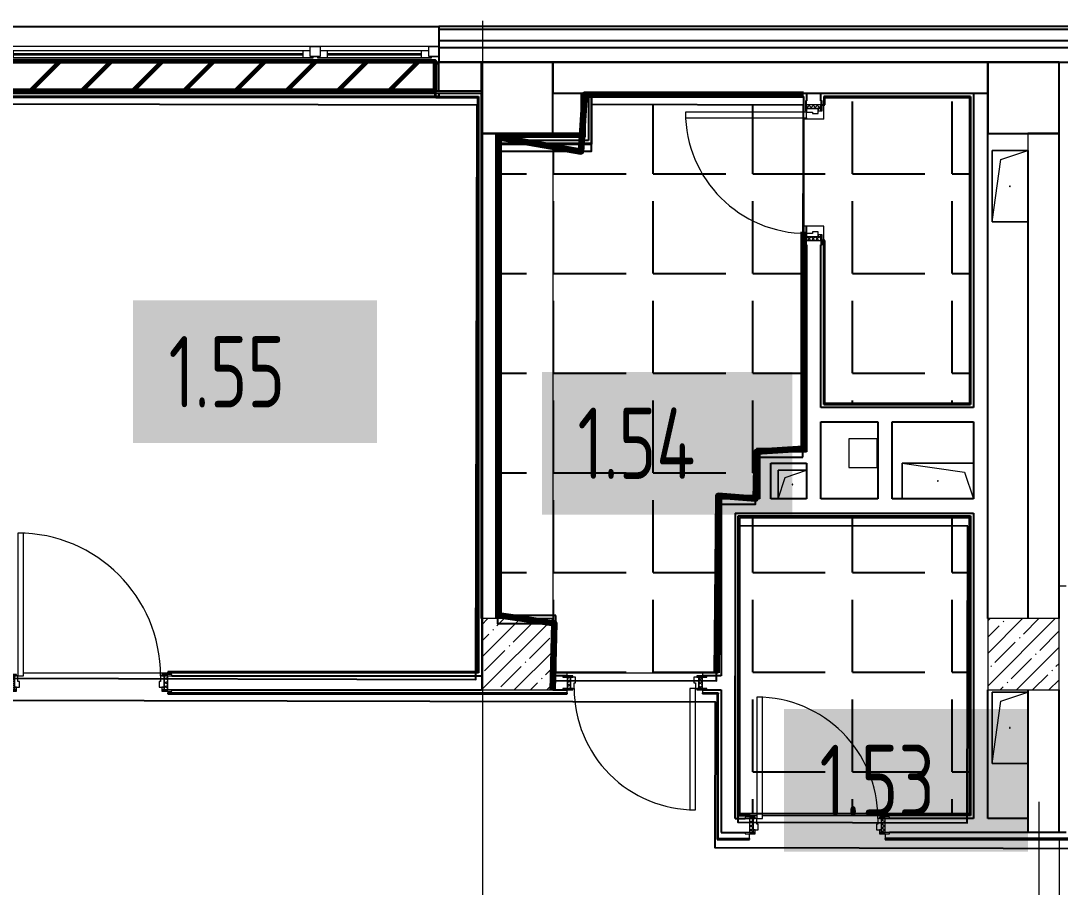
# Model space of a CAD drawing. Header units: millimetres. Extents: x -164500 to 426394, y -51911 to 102118.
# Drawn here: x 77485 to 84773, y 21182 to 27254 of the extents above; entities that cross this region are included whole.
import ezdxf

# ---------------------------------------------------------------- set-up
doc = ezdxf.new("R2010")
doc.units = ezdxf.units.MM
doc.layers.add('1.1.1) Плитка КР1 Остаток', color=52, linetype='Continuous')
for name, color, linetype, lineweight in [('179 подоконники', 5, 'Continuous', 60), ('384 ПК-3', 30, 'Continuous', 120), ('A-DOOR-2', 7, 'Continuous', 5), ('A-DOOR-FRAM-2', 7, 'Continuous', 5), ('A-FLOR', 7, 'Continuous', 9), ('A-GENM', 7, 'Continuous', 9), ('A-GLAZ', 7, 'Continuous', 9), ('A-GLAZ-1', 7, 'Continuous', 5), ('S-COLS-1', 7, 'Continuous', 5), ('Оси', 7, 'Continuous', 9)]:
    doc.layers.add(name, color=color, linetype=linetype, lineweight=lineweight)
doc.layers.add('A-DOOR-1', color=7, linetype='Continuous', lineweight=5, true_color=0xc0c0c0)
doc.layers.add('A-DOOR-FRAM-1', color=7, linetype='Continuous', lineweight=5, true_color=0xc0c0c0)
doc.styles.add('СПДС', font='ГОСТ тип А.ttf', dxfattribs={"width": 0.9})
pattern_1 = [(135, (1826.41, 114.685), (-14.14214, -14.14214), []), (225, (1826.41, 114.685), (14.14214, -14.14214), [])]
pattern_2 = [(45, (-296.384, 114.685), (-14.1421, 14.1421), []), (135, (-296.384, 114.685), (-14.1421, -14.1421), [])]
pattern_3 = [(0, (205553.1, 26879), (0, 698.5), [508, -190.5]), (90, (205553.1, 26879), (-698.5, 4e-14), [508, -190.5])]

# ---------------------------------------------------------------- blocks, each defined once
blk = doc.blocks.new('BSC_Колонна _Прямоугольная - 500х500-23287078-Объем проектирования 1 этажа')
at = {"layer": 'S-COLS-1'}
h = blk.add_hatch(dxfattribs=at)
h.set_pattern_fill('FP_32', color=256, style=0, pattern_type=2)
h.set_pattern_definition([(45, (-84450, -22950), (-114.04925, 114.04925), []), (45, (-84335.95, -22950), (-114.04925, 114.04925), [201.613, -40.323, 6.706, -33.617])])
h.paths.add_polyline_path([(-187.2, -250), (250, -250), (250, 250), (-250, 250), (-250, -250)])
for p, q in [((250, 250), (-250, 250)), ((-250, 250), (-250, -250)), ((250, -250), (250, 250)), ((-250, -250), (250, -250))]:
    blk.add_line(p, q, dxfattribs=at)
blk = doc.blocks.new('110_Дверь_СКБ_1Ст_Внутренняя1 - Д-9_ ДОО_Дв_950x2100h_Цеха_ ПУИ_ Помещение персонала_ Моечные_ Тамбур-18976848-Объем проектирования 1 этажа')
at = {"layer": 'A-DOOR-2'}
h = blk.add_hatch(dxfattribs=at)
h.set_pattern_fill('FP_48', color=256, style=0, pattern_type=2)
h.set_pattern_definition(pattern_1)
h.paths.add_polyline_path([(462.5, 40), (462.5, -40), (487.5, -40), (487.5, 40)])
at = {"layer": 'A-DOOR-FRAM-2'}
h = blk.add_hatch(dxfattribs=at)
h.set_pattern_fill('FP_49', color=256, style=0, pattern_type=2)
h.set_pattern_definition(pattern_2)
h.paths.add_polyline_path([(-462.5, 40), (-462.2, -40), (-437.5, -40), (-437.5, 40), (-462.2, 40)])
at = {"layer": 'A-DOOR-1'}
for p, q in [((-412.5, 890), (-412.5, 40)), ((-372.5, 890), (-412.5, 890)), ((-372.5, 40), (-372.5, 890)), ((-422.5, 48), (-492.5, 48)), ((-492.5, 48), (-492.5, 40)), ((-492.5, 40), (-437.5, 40)), ((-437.5, 40), (-422.5, 40)), ((-422.5, 40), (-422.5, 48)), ((-412.5, 40), (-372.5, 40)), ((517.5, 48), (447.5, 48)), ((447.5, 48), (447.5, 40)), ((447.5, 40), (462.5, 40)), ((462.5, 40), (517.5, 40)), ((517.5, 40), (517.5, 48)), ((-492.5, -40), (-492.5, -48)), ((-437.5, -40), (-492.5, -40)), ((-492.5, -48), (-422.5, -48)), ((-422.5, -40), (-437.5, -40)), ((-422.5, -48), (-422.5, -40)), ((462.5, -40), (447.5, -40)), ((447.5, -40), (447.5, -48)), ((447.5, -48), (517.5, -48)), ((517.5, -40), (462.5, -40)), ((517.5, -48), (517.5, -40))]:
    blk.add_line(p, q, dxfattribs=at)
blk.add_arc((-412.5, 40), 850, 360, 90, dxfattribs=at)
at = {"layer": 'A-DOOR-FRAM-1'}
for p, q in [((-437.5, 40), (-462.5, 40)), ((-462.5, 40), (-462.5, -40)), ((-412.5, 40), (-437.5, 40)), ((-437.5, 40), (-437.5, -40)), ((-437.5, -40), (-437.5, 40)), ((-412.5, 0), (-412.5, 40)), ((-402.5, 0), (-412.5, 0)), ((-402.5, -40), (-402.5, 0)), ((437.5, 0), (427.5, 0)), ((427.5, 0), (427.5, -40)), ((437.5, 40), (437.5, 0)), ((462.5, 40), (437.5, 40)), ((462.5, -40), (462.5, 40)), ((487.5, 40), (462.5, 40)), ((462.5, 40), (462.5, -40)), ((487.5, -40), (487.5, 40)), ((-462.5, -40), (-437.5, -40)), ((-437.5, -40), (-402.5, -40)), ((427.5, -40), (462.5, -40)), ((462.5, -40), (487.5, -40))]:
    blk.add_line(p, q, dxfattribs=at)
blk = doc.blocks.new('110_Дверь_СКБ_1Ст_Внутренняя1 - Д-11п 1100x2100h_кладовые _все__ коридор _между помещениями блока столовой__ моечные _все_ 2-32102277-Объем проектирования 1 этажа')
at = {"layer": 'A-DOOR-2'}
h = blk.add_hatch(dxfattribs=at)
h.set_pattern_fill('FP_44', color=256, style=0, pattern_type=2)
h.set_pattern_definition([(135, (1751.41, 114.685), (-14.14214, -14.14214), []), (225, (1751.41, 114.685), (14.14214, -14.14214), [])])
h.paths.add_polyline_path([(537.5, -50), (562.5, -50), (562.5, 50), (537.5, 50)])
at = {"layer": 'A-DOOR-FRAM-2'}
h = blk.add_hatch(dxfattribs=at)
h.set_pattern_fill('FP_45', color=256, style=0, pattern_type=2)
h.set_pattern_definition([(45, (-371.384, 114.685), (-14.1421, 14.1421), []), (135, (-371.384, 114.685), (-14.1421, -14.1421), [])])
h.paths.add_polyline_path([(-512.5, -50), (-512.5, 50), (-537.5, 50), (-537.5, -50)])
at = {"layer": 'A-DOOR-1'}
for p, q in [((-487.5, 1050), (-487.5, 50)), ((-447.5, 1050), (-487.5, 1050)), ((-447.5, 50), (-447.5, 1050)), ((-487.5, 50), (-447.5, 50))]:
    blk.add_line(p, q, dxfattribs=at)
blk.add_arc((-487.5, 50), 1000, 360, 90, dxfattribs=at)
at = {"layer": 'A-DOOR-FRAM-1'}
for p, q in [((-497.5, 58), (-567.5, 58)), ((-567.5, 58), (-567.5, 50)), ((-567.5, 50), (-497.5, 50)), ((-512.5, 50), (-537.5, 50)), ((-537.5, 50), (-537.5, -50)), ((-487.5, 50), (-512.5, 50)), ((-512.5, 50), (-512.5, -30)), ((-512.5, -50), (-512.5, 50)), ((-497.5, 50), (-512.5, 50)), ((-512.5, 50), (-512.5, 49)), ((-512.5, 49), (-497.5, 49)), ((-497.5, 50), (-497.5, 58)), ((-497.5, 49), (-497.5, 50)), ((-487.5, 10), (-487.5, 50)), ((-477.5, 10), (-487.5, 10)), ((-477.5, -30), (-477.5, 10)), ((512.5, 10), (502.5, 10)), ((502.5, 10), (502.5, -30)), ((512.5, 50), (512.5, 10)), ((537.5, 50), (512.5, 50)), ((592.5, 58), (522.5, 58)), ((522.5, 58), (522.5, 50)), ((537.5, 50), (522.5, 50)), ((522.5, 50), (522.5, 49)), ((522.5, 50), (592.5, 50)), ((522.5, 49), (537.5, 49)), ((537.5, -30), (537.5, 50)), ((562.5, 50), (537.5, 50)), ((537.5, 50), (537.5, -50)), ((537.5, 49), (537.5, 50)), ((562.5, -50), (562.5, 50)), ((592.5, 50), (592.5, 58)), ((-497.5, -50), (-567.5, -50)), ((-567.5, -50), (-567.5, -58)), ((-567.5, -58), (-497.5, -58)), ((-537.5, -50), (-512.5, -50)), ((-512.5, -30), (-477.5, -30)), ((-497.5, -30), (-512.5, -30)), ((-512.5, -30), (-512.5, -50)), ((-512.5, -50), (-497.5, -50)), ((-497.5, -50), (-497.5, -30)), ((-497.5, -58), (-497.5, -50)), ((502.5, -30), (537.5, -30)), ((537.5, -30), (522.5, -30)), ((522.5, -30), (522.5, -50)), ((522.5, -50), (537.5, -50)), ((592.5, -50), (522.5, -50)), ((522.5, -50), (522.5, -58)), ((522.5, -58), (592.5, -58)), ((537.5, -50), (537.5, -30)), ((537.5, -50), (562.5, -50)), ((592.5, -58), (592.5, -50))]:
    blk.add_line(p, q, dxfattribs=at)
blk = doc.blocks.new('110_Дверь_СКБ_1Ст_Внутренняя1 - Д-7_п__950x2100h_Туалет-32105350-Объем проектирования 1 этажа')
at = {"layer": 'A-DOOR-2'}
h = blk.add_hatch(dxfattribs=at)
h.set_pattern_fill('FP_48', color=256, style=0, pattern_type=2)
h.set_pattern_definition(pattern_1)
h.paths.add_polyline_path([(463.3, -50), (487.5, -50), (487.5, 50), (462.5, 49.2), (462.5, -50)])
at = {"layer": 'A-DOOR-FRAM-2'}
h = blk.add_hatch(dxfattribs=at)
h.set_pattern_fill('FP_49', color=256, style=0, pattern_type=2)
h.set_pattern_definition(pattern_2)
h.paths.add_polyline_path([(-437.5, -50), (-437.5, 50), (-462.5, 50), (-462.5, -50)])
at = {"layer": 'A-DOOR-1'}
for p, q in [((-412.5, 900), (-412.5, 50)), ((-372.5, 900), (-412.5, 900)), ((-372.5, 50), (-372.5, 900)), ((-412.5, 50), (-372.5, 50))]:
    blk.add_line(p, q, dxfattribs=at)
blk.add_arc((-412.5, 50), 850, 360, 90, dxfattribs=at)
at = {"layer": 'A-DOOR-FRAM-1'}
for p, q in [((-422.5, 58), (-492.5, 58)), ((-492.5, 58), (-492.5, 50)), ((-492.5, 50), (-422.5, 50)), ((-437.5, 50), (-462.5, 50)), ((-462.5, 50), (-462.5, -50)), ((-412.5, 50), (-437.5, 50)), ((-437.5, 50), (-437.5, -30)), ((-437.5, -50), (-437.5, 50)), ((-422.5, 50), (-437.5, 50)), ((-437.5, 50), (-437.5, 49)), ((-437.5, 49), (-422.5, 49)), ((-422.5, 50), (-422.5, 58)), ((-422.5, 49), (-422.5, 50)), ((-412.5, 10), (-412.5, 50)), ((-402.5, 10), (-412.5, 10)), ((-402.5, -30), (-402.5, 10)), ((437.5, 10), (427.5, 10)), ((427.5, 10), (427.5, -30)), ((437.5, 50), (437.5, 10)), ((462.5, 50), (437.5, 50)), ((517.5, 58), (447.5, 58)), ((447.5, 58), (447.5, 50)), ((462.5, 50), (447.5, 50)), ((447.5, 50), (447.5, 49)), ((447.5, 50), (517.5, 50)), ((447.5, 49), (462.5, 49)), ((462.5, -30), (462.5, 50)), ((487.5, 50), (462.5, 50)), ((462.5, 50), (462.5, -50)), ((462.5, 49), (462.5, 50)), ((487.5, -50), (487.5, 50)), ((517.5, 50), (517.5, 58)), ((-422.5, -50), (-492.5, -50)), ((-492.5, -50), (-492.5, -58)), ((-492.5, -58), (-422.5, -58)), ((-462.5, -50), (-437.5, -50)), ((-437.5, -30), (-402.5, -30)), ((-422.5, -30), (-437.5, -30)), ((-437.5, -30), (-437.5, -50)), ((-437.5, -50), (-422.5, -50)), ((-422.5, -50), (-422.5, -30)), ((-422.5, -58), (-422.5, -50)), ((427.5, -30), (462.5, -30)), ((462.5, -30), (447.5, -30)), ((447.5, -30), (447.5, -50)), ((447.5, -50), (462.5, -50)), ((517.5, -50), (447.5, -50)), ((447.5, -50), (447.5, -58)), ((447.5, -58), (517.5, -58)), ((462.5, -50), (462.5, -30)), ((462.5, -50), (487.5, -50)), ((517.5, -58), (517.5, -50))]:
    blk.add_line(p, q, dxfattribs=at)
blk = doc.blocks.new('110_Дверь_СКБ_1Ст_Внутренняя1 - Д-7_л__950x2100h_Туалет-32089464-Объем проектирования 1 этажа')
at = {"layer": 'A-DOOR-2'}
h = blk.add_hatch(dxfattribs=at)
h.set_pattern_fill('FP_48', color=256, style=0, pattern_type=2)
h.set_pattern_definition(pattern_1)
h.paths.add_polyline_path([(462.5, 50), (462.5, -50), (487.5, -50), (487.5, 50)])
at = {"layer": 'A-DOOR-FRAM-2'}
h = blk.add_hatch(dxfattribs=at)
h.set_pattern_fill('FP_49', color=256, style=0, pattern_type=2)
h.set_pattern_definition(pattern_2)
h.paths.add_polyline_path([(-462.5, -50), (-437.5, -49.6), (-437.5, 50), (-462.5, 50)])
at = {"layer": 'A-DOOR-1'}
for p, q in [((437.5, 900), (397.5, 900)), ((397.5, 900), (397.5, 50)), ((437.5, 50), (437.5, 900)), ((397.5, 50), (437.5, 50))]:
    blk.add_line(p, q, dxfattribs=at)
blk.add_arc((437.5, 50), 850, 90, 180, dxfattribs=at)
at = {"layer": 'A-DOOR-FRAM-1'}
for p, q in [((-422.5, 58), (-492.5, 58)), ((-492.5, 58), (-492.5, 50)), ((-492.5, 50), (-422.5, 50)), ((-437.5, 50), (-462.5, 50)), ((-462.5, 50), (-462.5, -50)), ((-412.5, 50), (-437.5, 50)), ((-437.5, 50), (-437.5, -30)), ((-437.5, -50), (-437.5, 50)), ((-422.5, 50), (-437.5, 50)), ((-437.5, 50), (-437.5, 49)), ((-437.5, 49), (-422.5, 49)), ((-422.5, 50), (-422.5, 58)), ((-422.5, 49), (-422.5, 50)), ((-412.5, 10), (-412.5, 50)), ((-402.5, 10), (-412.5, 10)), ((-402.5, -30), (-402.5, 10)), ((437.5, 10), (427.5, 10)), ((427.5, 10), (427.5, -30)), ((437.5, 50), (437.5, 10)), ((462.5, 50), (437.5, 50)), ((517.5, 58), (447.5, 58)), ((447.5, 58), (447.5, 50)), ((462.5, 50), (447.5, 50)), ((447.5, 50), (447.5, 49)), ((447.5, 50), (517.5, 50)), ((447.5, 49), (462.5, 49)), ((462.5, -30), (462.5, 50)), ((487.5, 50), (462.5, 50)), ((462.5, 50), (462.5, -50)), ((462.5, 49), (462.5, 50)), ((487.5, -50), (487.5, 50)), ((517.5, 50), (517.5, 58)), ((-422.5, -50), (-492.5, -50)), ((-492.5, -50), (-492.5, -58)), ((-492.5, -58), (-422.5, -58)), ((-462.5, -50), (-437.5, -50)), ((-437.5, -30), (-402.5, -30)), ((-422.5, -30), (-437.5, -30)), ((-437.5, -30), (-437.5, -50)), ((-437.5, -50), (-422.5, -50)), ((-422.5, -50), (-422.5, -30)), ((-422.5, -58), (-422.5, -50)), ((427.5, -30), (462.5, -30)), ((462.5, -30), (447.5, -30)), ((447.5, -30), (447.5, -50)), ((447.5, -50), (462.5, -50)), ((517.5, -50), (447.5, -50)), ((447.5, -50), (447.5, -58)), ((447.5, -58), (517.5, -58)), ((462.5, -50), (462.5, -30)), ((462.5, -50), (487.5, -50)), ((517.5, -58), (517.5, -50))]:
    blk.add_line(p, q, dxfattribs=at)
blk = doc.blocks.new('GM_Отверстие прямоугольное _в плите_ - Отверстие-21613015-Объем проектирования 1 этажа')
at = {"layer": 'A-GENM'}
for p, q in [((-125, -250), (-125, 250)), ((-125, 250), (125, 250)), ((125, 250), (-125, 250)), ((-125, 250), (-125, -250)), ((-62.5, 187.5), (125, 250)), ((-125, -250), (-62.5, 187.5)), ((125, -250), (-125, -250)), ((-125, -250), (125, -250))]:
    blk.add_line(p, q, dxfattribs=at)
for start, end in [(360, 180), (180, 360)]:
    blk.add_arc((0, 0), 2.5, start, end, dxfattribs=at)
blk = doc.blocks.new('GM_Отверстие прямоугольное _в плите_ - Отверстие-V129-Объем проектирования 1 этажа')
at = {"layer": 'A-GENM'}
for p, q in [((-125, -250), (-125, 250)), ((-125, 250), (-125, -250)), ((-62.5, 187.5), (125, 250)), ((-125, -250), (-62.5, 187.5)), ((125, -250), (-125, -250)), ((-125, -250), (125, -250))]:
    blk.add_line(p, q, dxfattribs=at)
for start, end in [(360, 180), (180, 360)]:
    blk.add_arc((0, 0), 2.5, start, end, dxfattribs=at)
blk = doc.blocks.new('120_Окно_СКБ_2Ст - 120_Окно_СКБ_2Ст 3100х2500 _мал_створка слева_ 2-19089248-Объем проектирования 1 этажа')
at = {"layer": 'A-GLAZ'}
for p, q in [((-1550, -75), (-1550, -5)), ((-1550, -5), (-1480, -5)), ((-1480, -5), (-1480, -75)), ((650, -35), (-1480, -35)), ((-1480, -35), (-1480, -75)), ((-1430, -85), (-1430, -35)), ((600, -85), (600, -35)), ((650, -75), (650, -5)), ((650, -5), (720, -5)), ((650, -75), (650, -35)), ((720, -5), (720, -75)), ((1480, -35), (720, -35)), ((720, -35), (720, -75)), ((770, -85), (770, -35)), ((1430, -85), (1430, -35)), ((1480, -75), (1480, -5)), ((1480, -5), (1550, -5)), ((1480, -75), (1480, -35)), ((1550, -5), (1550, -75)), ((-1480, -75), (-1550, -75)), ((-1480, -75), (-1500, -75)), ((-1500, -75), (-1500, -85)), ((-1500, -85), (670, -85)), ((670, -85), (-1500, -85)), ((720, -75), (650, -75)), ((670, -75), (650, -75)), ((670, -85), (670, -75)), ((720, -75), (700, -75)), ((700, -75), (700, -85)), ((700, -85), (1500, -85)), ((1500, -85), (700, -85)), ((1550, -75), (1480, -75)), ((1500, -75), (1480, -75)), ((1500, -85), (1500, -75))]:
    blk.add_line(p, q, dxfattribs=at)
at = {"layer": 'A-GLAZ-1'}
for p, q in [((1550, -5), (-1550, -5)), ((-1430, -55), (600, -55)), ((600, -65), (-1430, -65)), ((770, -55), (1430, -55)), ((1430, -65), (770, -65)), ((-1550, -75), (-1500, -75)), ((670, -75), (700, -75)), ((1500, -75), (1550, -75))]:
    blk.add_line(p, q, dxfattribs=at)
blk = doc.blocks.new('BSC_Колонна _Прямоугольная - 500х500-V136-Объем проектирования 1 этажа')
at = {"layer": 'S-COLS-1'}
h = blk.add_hatch(dxfattribs=at)
h.set_pattern_fill('FP_138', color=256, style=0, pattern_type=2)
h.set_pattern_definition([(45, (-80900, -22950), (-114.04925, 114.04925), []), (45, (-80785.95, -22950), (-114.04925, 114.04925), [201.613, -40.323, 6.706, -33.617])])
h.paths.add_polyline_path([(202.8, -250), (250, -250), (250, 250), (-250, 250), (-250, -250), (-26, -250)])
for p, q in [((250, 250), (-250, 250)), ((-250, 250), (-250, -250)), ((250, -250), (250, 250)), ((-250, -250), (250, -250))]:
    blk.add_line(p, q, dxfattribs=at)
blk = doc.blocks.new('GM_Отверстие прямоугольное _в плите_ - Отверстие-V161-Объем проектирования 1 этажа')
at = {"layer": 'A-GENM'}
for p, q in [((-100, -100), (-100, 100)), ((-100, 100), (100, 100)), ((100, 100), (-100, 100)), ((-100, 100), (-100, -100)), ((-50, 50), (100, 100)), ((-100, -100), (-50, 50))]:
    blk.add_line(p, q, dxfattribs=at)
for start, end in [(360, 180), (180, 360)]:
    blk.add_arc((0, 0), 2.5, start, end, dxfattribs=at)

msp = doc.modelspace()

# ---------------------------------------------------------------- hatches: boundary and pattern name
at = {"layer": '1.1.1) Плитка КР1 Остаток'}
h = msp.add_hatch(dxfattribs=at)
h.set_pattern_fill('ANGLE', color=256, scale=100)
h.set_pattern_definition(pattern_3)
h.paths.add_polyline_path([(82972.797, 26663.775), (81489.702, 26667.256), (81489.702, 26388.938), (81484.147, 26388.938), (81484.026, 26337.268), (80834.028, 26338.794), (80826.34, 23063.938), (81214.702, 23063.938), (81214.702, 23029.892), (81226.262, 23029.864), (81225.323, 22629.866), (81314.702, 22629.656), (81314.702, 22653.938), (81339.702, 22653.938), (81374.702, 22653.938), (81374.702, 22629.515), (82204.702, 22627.567), (82204.702, 22653.938), (82239.702, 22653.938), (82264.702, 22653.938), (82264.702, 22627.426), (82363.319, 22627.194), (82366.23, 23867.191), (82373.702, 23867.173), (82373.702, 23924.938), (82636.367, 23924.938), (82637.004, 24196.556), (82643.702, 24196.54), (82643.702, 24254.938), (82967.142, 24254.938)])
h.paths.add_polyline_path([(84136.702, 26715.938), (83122.702, 26715.938), (83122.702, 26663.938), (83114.702, 26663.938), (83102.702, 26663.938), (83102.702, 26623.938), (83094.702, 26623.938), (83074.702, 26623.938), (83074.702, 26603.938), (83034.702, 26603.938), (83034.702, 26613.938), (82994.702, 26613.938), (82994.702, 26623.938), (82986.702, 26623.938), (82986.702, 26693.938), (82994.702, 26693.938), (82994.702, 26743.938), (81489.702, 26743.938), (81489.702, 26722.938), (82973.702, 26722.938), (82973.702, 26663.773), (82972.797, 26663.775), (82970.567, 25713.938), (82973.702, 25713.938), (82973.702, 24254.938), (82967.142, 24254.938), (82967.093, 24233.938), (82994.702, 24233.938), (82994.702, 25683.938), (82986.702, 25683.938), (82986.702, 25753.938), (82994.702, 25753.938), (82994.702, 25763.938), (83034.702, 25763.938), (83034.702, 25773.938), (83074.702, 25773.938), (83074.702, 25753.938), (83094.702, 25753.938), (83102.702, 25753.938), (83102.702, 25713.938), (83114.702, 25713.938), (83122.702, 25713.938), (83122.702, 24571.938), (84136.702, 24571.938)])
h = msp.add_hatch(dxfattribs=at)
h.set_pattern_fill('ANGLE', color=256, scale=100)
h.set_pattern_definition(pattern_3)
h.paths.add_polyline_path([(84133.702, 23783.938), (82514.702, 23783.938), (82514.702, 21694.938), (84133.702, 21694.938)])
at = {"layer": '179 подоконники'}
h = msp.add_hatch(dxfattribs=at)
h.set_pattern_fill('ANSI31', color=256, scale=80)
h.set_pattern_definition([(45, (161573.12, 54029), (-179.6051, 179.6051), [])])
h.paths.add_polyline_path([(77314.702, 26971.938), (80386.702, 26971.938), (80386.702, 26763.938), (77314.702, 26763.938)])

# ---------------------------------------------------------------- linework, layer by layer
for p, q in [((77314.702, 27213.938), (80414.702, 27213.938)), ((85034.702, 27213.938), (80414.702, 27213.938)), ((80414.702, 27213.938), (80414.702, 27193.938)), ((80414.702, 27193.938), (80414.702, 26963.938)), ((85187.702, 27193.938), (80414.702, 27193.938)), ((85034.702, 27113.938), (80414.702, 27113.938)), ((85034.702, 27063.938), (80414.702, 27063.938)), ((77334.702, 26963.938), (85034.702, 26963.938)), ((77334.702, 26963.938), (80414.702, 26963.938)), ((80394.702, 26951.938), (80386.702, 26951.938)), ((80386.702, 26951.938), (80386.702, 26719.938)), ((80414.702, 26951.938), (80394.702, 26951.938)), ((80394.702, 26723.938), (80394.702, 26951.938)), ((80714.702, 26963.938), (80414.702, 26963.938)), ((80414.702, 26763.938), (80414.702, 26963.938)), ((80714.702, 26763.938), (80714.702, 26963.938)), ((81214.702, 26963.938), (80714.702, 26963.938)), ((80714.702, 26963.938), (80714.702, 26463.938)), ((81214.702, 26463.938), (81214.702, 26963.938)), ((84264.702, 26963.938), (81214.702, 26963.938)), ((81214.702, 26963.938), (81214.702, 26743.938)), ((84764.702, 26963.938), (84264.702, 26963.938)), ((84264.702, 26963.938), (84264.702, 26463.938)), ((84264.702, 23063.938), (84264.702, 26963.938)), ((84764.702, 26463.938), (84764.702, 26963.938)), ((80394.702, 26763.938), (80714.702, 26763.938)), ((80386.702, 26743.938), (77342.702, 26743.938)), ((80386.702, 26723.938), (77342.702, 26723.938)), ((80394.702, 26715.938), (77342.702, 26715.938)), ((80386.702, 26719.938), (80394.702, 26719.938)), ((80414.702, 26743.938), (80394.702, 26743.938)), ((80414.702, 26723.938), (80394.702, 26723.938)), ((80394.702, 26719.938), (80394.702, 26715.938)), ((80394.702, 26715.938), (80686.702, 26715.938)), ((80714.702, 26743.938), (80414.702, 26743.938)), ((80414.702, 26743.938), (80414.702, 26723.938)), ((80414.702, 26723.938), (80694.702, 26723.938)), ((80686.702, 26715.938), (80686.702, 22691.938)), ((80694.702, 26723.938), (80694.702, 22683.938)), ((80714.702, 23063.938), (80714.702, 26743.938)), ((84264.702, 26743.938), (81214.702, 26743.938)), ((81414.702, 26743.938), (81414.702, 26463.938)), ((81427.202, 26743.938), (81427.202, 26451.438)), ((81439.702, 26743.938), (81439.702, 26438.938)), ((81464.702, 26743.938), (81464.702, 26413.938)), ((81489.702, 26723.938), (81484.702, 26723.938)), ((81484.702, 26723.938), (81484.702, 26393.938)), ((81485.702, 26722.938), (82973.702, 26722.938)), ((81485.702, 26392.938), (81485.702, 26722.938)), ((81489.702, 26388.938), (81489.702, 26743.938)), ((82973.702, 26723.938), (82974.702, 26723.938)), ((82973.702, 26722.938), (82973.702, 26663.938)), ((82994.702, 26743.938), (82994.702, 26693.938)), ((83094.702, 26693.938), (83094.702, 26743.938)), ((84144.702, 26723.938), (83114.702, 26723.938)), ((83114.702, 26723.938), (83114.702, 26663.938)), ((83122.702, 26715.938), (84144.702, 26715.938)), ((83122.702, 26663.938), (83122.702, 26715.938)), ((84136.702, 26723.938), (84136.702, 24563.938)), ((84144.702, 26723.938), (84144.702, 24563.938)), ((84164.702, 26743.938), (84164.702, 24543.938)), ((82973.702, 26663.938), (82974.702, 26663.938)), ((83102.702, 26663.938), (83114.702, 26663.938)), ((83114.702, 26663.938), (83122.702, 26663.938)), ((82994.702, 26563.938), (82994.702, 26573.938)), ((80714.702, 26463.938), (81214.702, 26463.938)), ((81414.702, 26463.938), (80714.702, 26463.938)), ((80814.702, 26463.938), (80814.702, 23063.938)), ((84264.702, 26463.938), (84764.702, 26463.938)), ((84764.702, 26463.938), (84544.702, 26463.938)), ((84764.702, 23063.938), (84764.702, 26463.938)), ((81427.202, 26451.438), (80814.702, 26451.438)), ((81439.702, 26438.938), (80814.702, 26438.938)), ((81464.702, 26413.938), (80814.702, 26413.938)), ((80814.702, 26388.938), (81489.702, 26388.938)), ((80834.702, 26393.938), (81484.702, 26393.938)), ((80834.702, 26393.938), (80834.702, 26388.938)), ((81485.702, 26392.938), (80834.702, 26392.938)), ((80835.702, 23084.938), (80835.702, 26392.938)), ((84544.702, 26343.938), (84544.702, 23063.938)), ((82994.702, 25763.938), (82994.702, 25813.938)), ((82974.702, 25713.938), (82973.702, 25713.938)), ((82973.702, 25713.938), (82973.702, 24254.938)), ((82994.702, 25683.938), (82994.702, 24233.938)), ((83094.702, 24543.938), (83094.702, 25683.938)), ((83114.702, 25713.938), (83102.702, 25713.938)), ((83114.702, 24563.938), (83114.702, 25713.938)), ((83122.702, 25713.938), (83114.702, 25713.938)), ((83122.702, 24571.938), (83122.702, 25713.938)), ((83114.702, 24563.938), (84144.702, 24563.938)), ((84144.702, 24571.938), (83122.702, 24571.938)), ((84164.702, 24543.938), (83094.702, 24543.938)), ((83094.702, 23903.938), (83094.702, 24443.938)), ((83094.702, 24443.938), (83494.702, 24443.938)), ((83494.702, 24443.938), (83494.702, 23903.938)), ((83594.702, 24443.938), (84164.702, 24443.938)), ((83594.702, 23903.938), (83594.702, 24443.938)), ((84164.702, 24443.938), (84164.702, 23903.938)), ((82643.702, 24254.938), (82643.702, 23924.938)), ((82973.702, 24254.938), (82643.702, 24254.938)), ((82644.702, 24233.938), (82644.702, 24236.235)), ((82994.702, 24233.938), (82664.702, 24233.938)), ((82664.702, 24233.938), (82664.702, 23903.938)), ((82974.702, 24253.938), (82973.702, 24253.938)), ((82744.702, 24153.938), (82994.702, 24153.938)), ((82744.702, 23903.938), (82744.702, 24153.938)), ((82994.702, 24153.938), (82994.702, 23903.938)), ((82373.702, 23924.938), (82373.702, 22684.938)), ((82643.702, 23924.938), (82373.702, 23924.938)), ((82644.702, 23924.938), (82644.702, 23923.938)), ((82664.702, 23903.938), (82394.702, 23903.938)), ((82394.702, 23903.938), (82394.702, 22663.938)), ((82994.702, 23903.938), (82744.702, 23903.938)), ((83494.702, 23903.938), (83094.702, 23903.938)), ((84164.702, 23903.938), (83594.702, 23903.938)), ((82494.702, 23803.938), (84164.702, 23803.938)), ((82494.702, 23803.938), (82494.702, 21663.938)), ((82514.702, 23783.938), (84144.702, 23783.938)), ((82514.702, 23783.938), (82514.702, 21683.938)), ((82525.702, 23772.938), (84133.702, 23772.938)), ((82525.702, 21694.938), (82525.702, 23772.938)), ((84133.702, 23772.938), (84133.702, 21694.938)), ((84144.702, 23783.938), (84144.702, 21683.938)), ((84164.702, 23803.938), (84164.702, 21663.938)), ((80835.702, 23083.938), (80834.702, 23083.938)), ((81235.702, 23084.938), (80835.702, 23084.938)), ((81232.902, 23083.938), (81234.702, 23083.938)), ((81235.702, 22684.938), (81235.702, 23084.938)), ((80686.702, 22691.938), (78514.702, 22691.938)), ((78514.702, 22691.938), (78514.702, 22683.938)), ((80694.702, 22683.938), (78514.702, 22683.938)), ((81235.702, 22683.938), (81234.702, 22683.938)), ((81314.702, 22684.938), (81235.702, 22684.938)), ((81314.702, 22683.938), (81314.702, 22684.938)), ((82373.702, 22684.938), (82264.702, 22684.938)), ((82264.702, 22684.938), (82264.702, 22683.938)), ((82374.702, 22683.938), (82374.702, 22684.938)), ((78544.702, 22663.938), (80714.702, 22663.938)), ((80714.702, 22663.938), (80714.702, 22663.938)), ((81314.702, 22663.938), (81214.702, 22663.938)), ((82394.702, 22663.938), (82264.702, 22663.938)), ((82494.702, 21663.938), (82494.702, 22663.938)), ((78514.702, 22543.938), (81314.702, 22543.938)), ((78514.702, 22543.938), (78514.702, 22535.938)), ((78514.702, 22535.938), (81314.702, 22535.938)), ((78544.702, 22563.938), (80714.702, 22563.938)), ((81214.702, 22563.938), (81314.702, 22563.938)), ((81314.702, 22535.938), (81314.702, 22543.938)), ((82264.702, 22563.938), (82394.702, 22563.938)), ((82264.702, 22543.938), (82374.702, 22543.938)), ((82264.702, 22543.938), (82264.702, 22535.938)), ((82374.702, 22535.938), (82264.702, 22535.938)), ((82366.702, 22535.938), (82366.702, 21515.938)), ((82374.702, 22543.938), (82374.702, 22535.938)), ((82374.702, 21523.938), (82374.702, 22535.938)), ((82394.702, 22563.938), (82394.702, 21563.938)), ((84264.702, 21663.938), (84264.702, 22563.938)), ((84544.702, 22563.938), (84544.702, 21563.938)), ((84764.702, 21563.938), (84764.702, 22563.938)), ((82494.702, 21663.938), (82564.702, 21663.938)), ((82514.702, 21683.938), (82594.702, 21683.938)), ((82594.702, 21694.938), (82525.702, 21694.938)), ((82594.702, 21683.938), (82594.702, 21694.938)), ((82594.702, 21671.938), (82594.702, 21683.938)), ((84133.702, 21694.938), (83544.702, 21694.938)), ((83544.702, 21694.938), (83544.702, 21683.938)), ((84144.702, 21683.938), (83544.702, 21683.938)), ((84164.702, 21663.938), (83574.702, 21663.938)), ((84544.702, 21663.938), (84264.702, 21663.938)), ((82366.702, 21515.938), (82594.702, 21515.938)), ((82374.702, 21523.938), (82594.702, 21523.938)), ((82394.702, 21563.938), (82564.702, 21563.938)), ((82594.702, 21515.938), (82594.702, 21523.938)), ((85394.702, 21523.938), (83544.702, 21523.938)), ((83544.702, 21523.938), (83544.702, 21515.938)), ((83544.702, 21515.938), (85394.702, 21515.938)), ((84814.702, 21563.938), (83574.702, 21563.938))]:
    msp.add_line(p, q)
at = {"flags": 128}
for points in [[(80685.787, 26662.143), (77341.796, 26669.993), (77332.35, 22646.004), (80676.341, 22638.154)], [(82967.003, 24195.781), (82972.797, 26663.775), (81484.801, 26667.268), (81484.026, 26337.268), (80834.028, 26338.794), (80826.263, 23030.803), (81226.262, 23029.864), (81225.323, 22629.866), (82363.319, 22627.194), (82366.23, 23867.191), (82636.23, 23866.557), (82637.004, 24196.556)], [(84125.869, 23711.06), (82517.873, 23714.834), (82512.995, 21636.84), (84120.991, 21633.065)]]:
    msp.add_lwpolyline(points, close=True, dxfattribs=at)
msp.add_lwpolyline([(66338.507, 21021.807), (78758.283, 20992.652), (78755.935, 19992.655), (85618.106, 19976.547), (85617.994, 19928.547), (86717.991, 19925.965), (86718.084, 19965.964), (86858.084, 19965.636), (86861.582, 21455.632), (86436.248, 21456.63), (86436.295, 21476.63), (85486.297, 21478.86), (85486.25, 21458.86), (85381.586, 21459.106), (85381.567, 21451.106), (82353.575, 21458.214), (82355.97, 22478.211), (68336.008, 22511.122)], dxfattribs=at)
at = {"layer": '1.1.1) Плитка КР1 Остаток'}
msp.add_lwpolyline([(82514.702, 23783.938), (84133.702, 23783.938), (84133.702, 21694.938), (82514.702, 21694.938)], close=True, dxfattribs=at)
at = {"layer": '179 подоконники'}
msp.add_lwpolyline([(77314.702, 26971.938), (80386.702, 26971.938), (80386.702, 26763.938), (77314.702, 26763.938)], close=True, dxfattribs=at)
at = {"layer": '384 ПК-3'}
for points in [[(81214.702, 22563.938), (81226.262, 23029.864), (80835.702, 23084.938), (80835.702, 26438.938), (81414.702, 26337.431), (81439.702, 26737.669), (82973.702, 26737.669)], [(82973.702, 25773.938), (82973.702, 24254.938), (82643.702, 24233.938), (82636.317, 23903.938), (82373.702, 23924.938), (82363.455, 22684.938)]]:
    msp.add_lwpolyline(points, dxfattribs=at)
at = {"layer": 'A-FLOR'}
for p, q in [((81489.702, 26723.938), (82973.702, 26723.938)), ((82974.702, 26723.938), (82974.702, 26613.938)), ((83114.702, 26563.938), (83114.702, 26663.938)), ((82974.702, 26573.938), (82974.702, 24253.938)), ((83114.702, 26563.938), (82974.702, 26563.938)), ((84544.702, 26463.938), (84544.702, 26343.938)), ((80834.702, 23083.938), (80834.702, 26388.938)), ((81214.702, 26388.938), (81214.702, 23083.938)), ((83114.702, 25813.938), (82974.702, 25813.938)), ((83114.702, 25713.938), (83114.702, 25813.938)), ((84544.702, 25843.938), (84544.702, 23293.938)), ((83489.8, 24323.885), (83289.8, 24323.885)), ((83289.8, 24323.885), (83289.8, 24123.885)), ((83489.8, 24123.885), (83489.8, 24323.885)), ((82973.702, 24253.938), (82644.702, 24253.938)), ((82644.702, 24253.938), (82644.702, 24236.235)), ((82644.702, 24233.938), (82644.702, 23924.938)), ((83289.8, 24123.885), (83489.8, 24123.885)), ((82644.702, 23923.938), (82374.702, 23923.938)), ((82374.702, 23923.938), (82374.702, 22684.938)), ((84764.702, 23293.938), (84814.702, 23293.938)), ((81232.902, 23083.938), (80835.702, 23083.938)), ((81234.702, 22683.938), (81234.702, 23083.938)), ((77504.702, 22683.938), (78514.702, 22683.938)), ((78514.702, 22683.938), (78514.702, 22671.938)), ((81235.702, 22683.938), (82374.702, 22683.938)), ((81314.702, 22663.938), (81314.702, 22683.938)), ((82264.702, 22683.938), (82264.702, 22663.938)), ((78514.702, 22555.938), (78514.702, 22543.938)), ((81314.702, 22543.938), (81314.702, 22563.938)), ((82264.702, 22563.938), (82264.702, 22543.938)), ((82594.702, 21683.938), (82644.702, 21683.938)), ((82684.702, 21683.938), (83544.702, 21683.938)), ((83544.702, 21683.938), (83544.702, 21671.938)), ((82594.702, 21523.938), (82594.702, 21555.938)), ((83544.702, 21555.938), (83544.702, 21523.938)), ((84764.702, 21515.938), (84764.702, 20041.938))]:
    msp.add_line(p, q, dxfattribs=at)
at = {"layer": 'Оси'}
for points in [[(80724.702, -2042.321), (80724.702, 2957.679), (80724.702, 22254.043), (80724.702, 27254.043)], [(84624.702, -2042.321), (84624.702, 2957.679), (84624.702, 16779.035), (84624.702, 21779.035)]]:
    msp.add_lwpolyline(points, dxfattribs=at)

# ---------------------------------------------------------------- block references
at = {"color": 3}
msp.add_blockref('120_Окно_СКБ_2Ст - 120_Окно_СКБ_2Ст 3100х2500 _мал_створка слева_ 2-19089248-Объем проектирования 1 этажа', (78864.702, 27078.938), dxfattribs=at)
for name, p, rotation in [('110_Дверь_СКБ_1Ст_Внутренняя1 - Д-7_л__950x2100h_Туалет-32089464-Объем проектирования 1 этажа', (83044.702, 26176.438), 90), ('GM_Отверстие прямоугольное _в плите_ - Отверстие-V129-Объем проектирования 1 этажа', (83914.702, 24028.938), 269.9999999999996), ('110_Дверь_СКБ_1Ст_Внутренняя1 - Д-9_ ДОО_Дв_950x2100h_Цеха_ ПУИ_ Помещение персонала_ Моечные_ Тамбур-18976848-Объем проектирования 1 этажа', (81802.202, 22613.938), 180)]:
    msp.add_blockref(name, p, dxfattribs=dict(rotation=rotation))
for name, p in [('GM_Отверстие прямоугольное _в плите_ - Отверстие-21613015-Объем проектирования 1 этажа', (84419.702, 26093.938)), ('GM_Отверстие прямоугольное _в плите_ - Отверстие-V161-Объем проектирования 1 этажа', (82894.702, 24003.938)), ('110_Дверь_СКБ_1Ст_Внутренняя1 - Д-11п 1100x2100h_кладовые _все__ коридор _между помещениями блока столовой__ моечные _все_ 2-32102277-Объем проектирования 1 этажа', (77952.202, 22613.938)), ('BSC_Колонна _Прямоугольная - 500х500-V136-Объем проектирования 1 этажа', (80964.702, 22813.938)), ('BSC_Колонна _Прямоугольная - 500х500-23287078-Объем проектирования 1 этажа', (84514.702, 22813.938)), ('GM_Отверстие прямоугольное _в плите_ - Отверстие-21613015-Объем проектирования 1 этажа', (84419.702, 22298.938)), ('110_Дверь_СКБ_1Ст_Внутренняя1 - Д-7_п__950x2100h_Туалет-32105350-Объем проектирования 1 этажа', (83057.202, 21613.938))]:
    msp.add_blockref(name, p)

# ---------------------------------------------------------------- texts
at = {"char_height": 500, "attachment_point": 1, "style": 'СПДС', "bg_fill": 1, "box_fill_scale": 1.5, "bg_fill_color": 7, "bg_fill_true_color": 16777215, "bg_fill_transparency": 0}
for s, insert, width in [('1.55', (78521.16, 25044.166), 1212.1515), ('1.54', (81388.49, 24542.981), 1255.44262), ('1.53', (83085.62, 22179.79), 1212.1515)]:
    msp.add_mtext(s, dxfattribs=dict(at, insert=insert, width=width))

doc.saveas('drawing.dxf')
